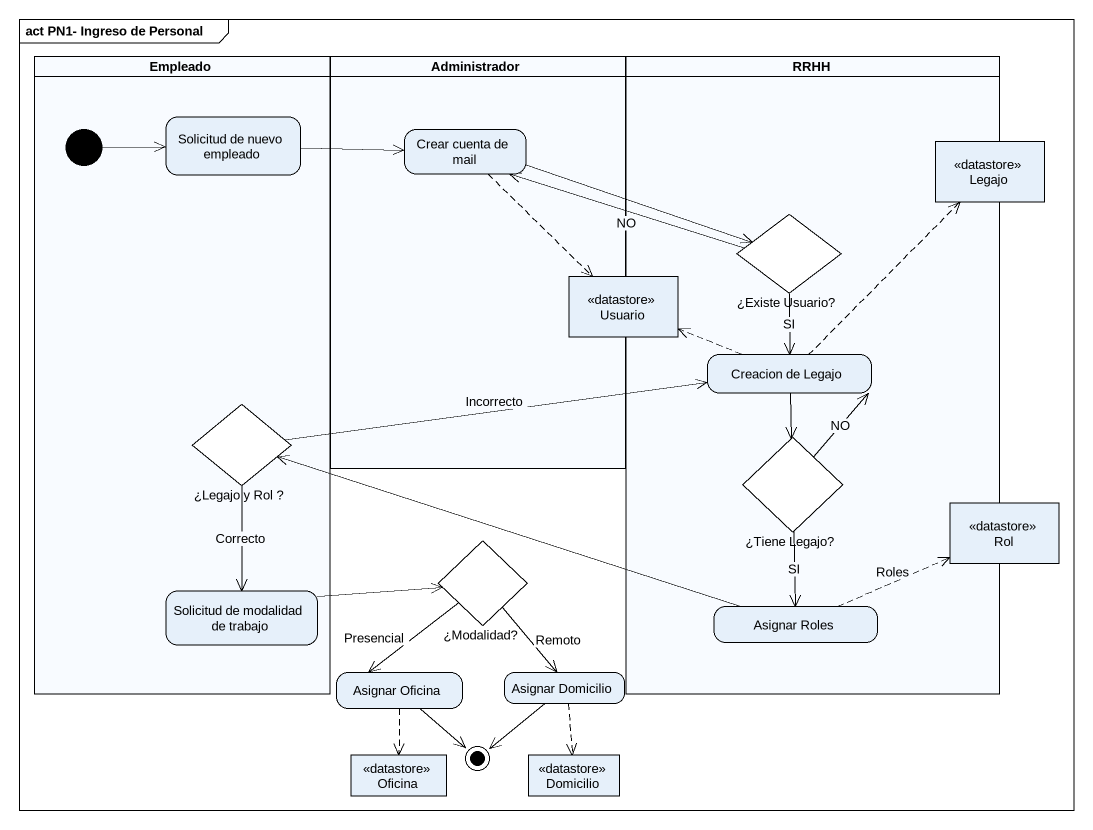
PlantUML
@startuml
mainframe act PN1- Ingreso de Personal
hide empty description
state Empleado <<partition>> {
  state "Solicitud de nuevo empleado" as Solicitud_de_nuevo_empleado
  state "¿Legajo y Rol ?" as Legajo_y_Rol <<choice>>
  state "Solicitud de modalidad de trabajo" as Solicitud_de_modalidad_de
  [*] -right-> Solicitud_de_nuevo_empleado
}
state Administrador <<partition>> {
  state "Crear cuenta de mail" as Crear_cuenta_de_mail
}
state RRHH <<partition>> {
  state "¿Existe Usuario?" as Existe_Usuario <<choice>>
  state "Creacion de Legajo" as Creacion_de_Legajo
  state "¿Tiene Legajo?" as Tiene_Legajo <<choice>>
  state "Asignar Roles" as Asignar_Roles
}
state Legajo <<datastore>>
state Usuario <<datastore>>
state "¿Modalidad?" as Modalidad <<choice>>
state Rol <<datastore>>
state "Asignar Oficina" as Asignar_Oficina
state "Asignar Domicilio" as Asignar_Domicilio
state Oficina <<datastore>>
state Domicilio <<datastore>>
Solicitud_de_nuevo_empleado -right-> Crear_cuenta_de_mail
Crear_cuenta_de_mail -right-> Existe_Usuario
Crear_cuenta_de_mail -[dashed]-> Usuario
Existe_Usuario -left-> Crear_cuenta_de_mail : NO
Existe_Usuario --> Creacion_de_Legajo : SI
Creacion_de_Legajo -up[dashed]-> Legajo
Creacion_de_Legajo -left[dashed]-> Usuario
Creacion_de_Legajo --> Tiene_Legajo
Legajo_y_Rol -right-> Creacion_de_Legajo : Incorrecto
Legajo_y_Rol --> Solicitud_de_modalidad_de : Correcto
Tiene_Legajo -up-> Creacion_de_Legajo : NO
Tiene_Legajo --> Asignar_Roles : SI
Modalidad --> Asignar_Oficina : Presencial
Modalidad --> Asignar_Domicilio : Remoto
Solicitud_de_modalidad_de -right-> Modalidad
Asignar_Roles -left-> Legajo_y_Rol
Asignar_Roles -right[dashed]-> Rol : Roles
Asignar_Oficina -[dashed]-> Oficina
Asignar_Domicilio -[dashed]-> Domicilio
Asignar_Oficina --> [*]
Asignar_Domicilio --> [*]
@enduml
